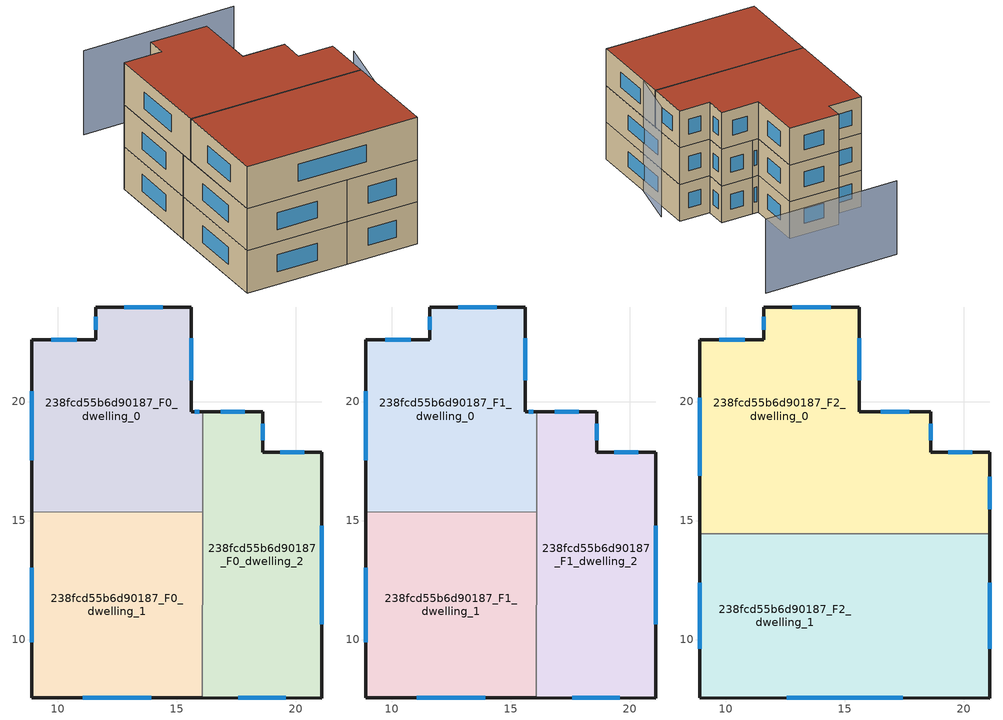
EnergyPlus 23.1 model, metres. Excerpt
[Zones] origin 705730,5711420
238fcd55b6d90187_F0_dwelling_0
 floor ground (EU_floor_Construction): 15.61,23.97 15.61,19.57 16.09,19.57 16.09,15.36 8.91,15.36 8.92,22.61 11.59,22.6 11.59,23.97 z0
 wall outside (EU_wall_Construction): 16.09,19.57 15.61,19.57 15.61,23.97 11.59,23.97 11.59,22.6 8.92,22.61 8.91,15.36 z0:3
 wall to 238fcd55b6d90187_F0_dwelling_1 (EU_wall_Construction): 8.91,15.36 16.09,15.36 z0:3
 wall to 238fcd55b6d90187_F0_dwelling_2 (EU_wall_Construction): 16.09,15.36 16.09,19.57 z0:3
 window (EU_Window_Construction): 8.92,20.44 8.91,17.53 / 10.79,22.6 9.72,22.61 / 11.59,23.56 11.59,23.01 / 14.41,23.97 12.8,23.97 / 15.61,20.89 15.61,22.65 / 15.95,19.57 15.76,19.57 z0.9:2.1
238fcd55b6d90187_F0_dwelling_1
 floor ground (EU_floor_Construction): 16.09,15.36 16.08,7.54 8.91,7.55 8.91,15.36 z0
 wall outside (EU_wall_Construction): 8.91,15.36 8.91,7.55 16.08,7.54 z0:3
 wall to 238fcd55b6d90187_F0_dwelling_2 (EU_wall_Construction): 16.08,7.54 16.09,15.36 z0:3
 window (EU_Window_Construction): 8.91,13.02 8.91,9.89 / 11.06,7.55 13.93,7.55 z0.9:2.1
238fcd55b6d90187_F0_dwelling_2
 floor ground (EU_floor_Construction): 21.09,17.88 21.09,7.54 16.08,7.54 16.09,19.57 18.62,19.57 18.62,17.88 z0
 wall outside (EU_wall_Construction): 16.08,7.54 21.09,7.54 21.09,17.88 18.62,17.88 18.62,19.57 16.09,19.57 z0:3
 window (EU_Window_Construction): 21.09,10.64 21.09,14.78 / 17.58,7.54 19.59,7.54 / 17.86,19.57 16.85,19.57 / 18.62,18.38 18.62,19.06 / 20.35,17.88 19.36,17.88 z0.9:2.1
238fcd55b6d90187_F1_dwelling_0
 floor to 238fcd55b6d90187_F0_dwelling_0 (EU_floor_Construction): 15.61,23.97 15.61,19.57 16.09,19.57 16.09,15.36 8.91,15.36 8.92,22.61 11.59,22.6 11.59,23.97 z3
 wall outside (EU_wall_Construction): 16.09,19.57 15.61,19.57 15.61,23.97 11.59,23.97 11.59,22.6 8.92,22.61 8.91,15.36 z3:6
 wall to 238fcd55b6d90187_F1_dwelling_1 (EU_wall_Construction): 8.91,15.36 16.09,15.36 z3:6
 wall to 238fcd55b6d90187_F1_dwelling_2 (EU_wall_Construction): 16.09,15.36 16.09,19.57 z3:6
 window (EU_Window_Construction): 8.92,20.44 8.91,17.53 / 10.79,22.6 9.72,22.61 / 11.59,23.56 11.59,23.01 / 14.41,23.97 12.8,23.97 / 15.61,20.89 15.61,22.65 / 15.95,19.57 15.76,19.57 z3.9:5.1
238fcd55b6d90187_F1_dwelling_1
 floor to 238fcd55b6d90187_F0_dwelling_1 (EU_floor_Construction): 16.09,15.36 16.08,7.54 8.91,7.55 8.91,15.36 z3
 wall outside (EU_wall_Construction): 8.91,15.36 8.91,7.55 16.08,7.54 z3:6
 wall to 238fcd55b6d90187_F1_dwelling_2 (EU_wall_Construction): 16.08,7.54 16.09,15.36 z3:6
 window (EU_Window_Construction): 8.91,13.02 8.91,9.89 / 11.06,7.55 13.93,7.55 z3.9:5.1
238fcd55b6d90187_F1_dwelling_2
 floor to 238fcd55b6d90187_F0_dwelling_2 (EU_floor_Construction): 21.09,17.88 21.09,7.54 16.08,7.54 16.09,19.57 18.62,19.57 18.62,17.88 z3
 wall outside (EU_wall_Construction): 16.08,7.54 21.09,7.54 21.09,17.88 18.62,17.88 18.62,19.57 16.09,19.57 z3:6
 window (EU_Window_Construction): 21.09,10.64 21.09,14.78 / 17.58,7.54 19.59,7.54 / 17.86,19.57 16.85,19.57 / 18.62,18.38 18.62,19.06 / 20.35,17.88 19.36,17.88 z3.9:5.1
238fcd55b6d90187_F2_dwelling_0
 floor to 238fcd55b6d90187_F1_dwelling_0 (EU_floor_Construction): 15.61,23.97 15.61,19.57 16.09,19.57 16.09,15.36 8.91,15.36 8.92,22.61 11.59,22.6 11.59,23.97 z6
 floor to 238fcd55b6d90187_F1_dwelling_1 (EU_floor_Construction): 16.09,15.36 16.09,14.45 8.91,14.45 8.91,15.36 z6
 floor to 238fcd55b6d90187_F1_dwelling_2 (EU_floor_Construction): 21.09,17.88 21.09,14.44 16.09,14.45 16.09,19.57 18.62,19.57 18.62,17.88 z6
 wall outside (EU_wall_Construction): 21.09,14.44 21.09,17.88 18.62,17.88 18.62,19.57 15.61,19.57 15.61,23.97 11.59,23.97 11.59,22.6 8.92,22.61 8.91,14.45 z6:9
 wall to 238fcd55b6d90187_F2_dwelling_1 (EU_wall_Construction): 8.91,14.45 21.09,14.44 z6:9
 window (EU_Window_Construction): 15.61,20.89 15.61,22.65 / 17.72,19.57 16.51,19.57 / 18.62,18.38 18.62,19.06 / 20.35,17.88 19.36,17.88 / 21.09,15.47 21.09,16.85 / 8.92,20.16 8.91,16.89 / 10.79,22.6 9.72,22.61 / 11.59,23.56 11.59,23.01 / 14.41,23.97 12.8,23.97 z6.9:8.1
 roof outside (EU_roof_Construction): 21.09,14.44 21.09,17.88 18.62,17.88 18.62,19.57 15.61,19.57 15.61,23.97 11.59,23.97 11.59,22.6 8.92,22.61 8.91,14.45 z9
238fcd55b6d90187_F2_dwelling_1
 floor to 238fcd55b6d90187_F1_dwelling_1 (EU_floor_Construction): 16.09,14.45 16.08,7.55 8.91,7.55 8.91,14.45 z6
 floor to 238fcd55b6d90187_F1_dwelling_2 (EU_floor_Construction): 21.09,14.44 21.09,7.54 16.08,7.55 16.09,14.45 z6
 wall outside (EU_wall_Construction): 8.91,14.45 8.91,7.55 21.09,7.54 21.09,14.44 z6:9
 window (EU_Window_Construction): 21.09,9.61 21.09,12.38 / 12.56,7.55 17.44,7.54 / 8.91,12.38 8.91,9.62 z6.9:8.1
 roof outside (EU_roof_Construction): 21.09,7.54 21.09,14.44 8.91,14.45 8.91,7.55 z9
shading: 20.08,7.75 21.9,16.69 z0:9; 21,29.84 10.16,29.72 z0:6
[Building]
EU S2 Campaign: North Axis=0; Terrain=City; Solar Distribution=FullExterior
[Site:Location]
London: Latitude=51.5; Longitude=-0.5; Time Zone=0; Elevation=25
[SizingPeriod:WeatherFileDays]
AnnualSizingPeriod: Begin Month=1; Begin Day of Month=1; End Month=12; End Day of Month=31; Day of Week for Start Day=Monday; Use Weather File Daylight Saving Period=No; Use Weather File Rain and Snow Indicators=No
[MATERIAL]
EU_InternalMass_Material: Roughness=MediumRough; Thickness=0.1; Conductivity=1; Density=1800; Specific Heat=900; Thermal Absorptance=0.9; Solar Absorptance=0.7; Visible Absorptance=0.7
[MATERIAL:NOMASS] Roughness=MediumRough; Thermal Absorptance=0.9; Solar Absorptance=0.7; Visible Absorptance=0.7
Name | Thermal Resistance
EU_wall_NoMass | 1.04674
EU_roof_NoMass | 4.32442
EU_floor_NoMass | 2.04616
[WINDOWMATERIAL:SIMPLEGLAZINGSYSTEM]
EU_Window_SimpleGlazing: UFactor=4.25843; Solar Heat Gain Coefficient=0.85; Visible Transmittance=0.85
[CONSTRUCTION]
EU_wall_Construction: EU_wall_NoMass
EU_roof_Construction: EU_roof_NoMass
EU_floor_Construction: EU_floor_NoMass
EU_Window_Construction: EU_Window_SimpleGlazing
EU_InternalMass_Construction: EU_InternalMass_Material
[ZONE] Type=1; Multiplier=1; Ceiling Height=autocalculate; Floor Area=autocalculate; Part of Total Floor Area=Yes
Name | Volume
238fcd55b6d90187_F0_dwelling_0; 238fcd55b6d90187_F1_dwelling_0 | 168.077
238fcd55b6d90187_F2_dwelling_0 | 252.119
238fcd55b6d90187_F0_dwelling_1; 238fcd55b6d90187_F1_dwelling_1 | 168.096
238fcd55b6d90187_F2_dwelling_1 | 252.116
238fcd55b6d90187_F0_dwelling_2; 238fcd55b6d90187_F1_dwelling_2 | 168.086
[INTERNALMASS] Construction=EU_InternalMass_Construction
Name | Zone or ZoneList | Surface Area
238fcd55b6d90187_F0_dwelling_0_EU_InternalMass | 238fcd55b6d90187_F0_dwelling_0 | 56.0254
238fcd55b6d90187_F0_dwelling_1_EU_InternalMass | 238fcd55b6d90187_F0_dwelling_1 | 56.03
238fcd55b6d90187_F0_dwelling_2_EU_InternalMass | 238fcd55b6d90187_F0_dwelling_2 | 56.0281
238fcd55b6d90187_F1_dwelling_0_EU_InternalMass | 238fcd55b6d90187_F1_dwelling_0 | 56.0254
238fcd55b6d90187_F1_dwelling_1_EU_InternalMass | 238fcd55b6d90187_F1_dwelling_1 | 56.03
238fcd55b6d90187_F1_dwelling_2_EU_InternalMass | 238fcd55b6d90187_F1_dwelling_2 | 56.0281
238fcd55b6d90187_F2_dwelling_0_EU_InternalMass | 238fcd55b6d90187_F2_dwelling_0 | 84.0392
238fcd55b6d90187_F2_dwelling_1_EU_InternalMass | 238fcd55b6d90187_F2_dwelling_1 | 84.0386
[OTHEREQUIPMENT] Fuel Type=Electricity; Design Level Calculation Method=Watts/Area; Power per Zone Floor Area=1; Fraction Latent=0; Fraction Radiant=0; Fraction Lost=0; Carbon Dioxide Generation Rate=0; EndUse Subcategory=EU_Step8_InternalGains
Name | Zone or ZoneList or Space or SpaceList | Schedule
EU_Step8_InternalGain_238fcd55b6d90187_F0_dwelling_0_f000 | 238fcd55b6d90187_F0_dwelling_0 | EU_Step8_GainSchedule_238fcd55b6d90187_F0_dwelling_0_f000
EU_Step8_InternalGain_238fcd55b6d90187_F0_dwelling_1_f000 | 238fcd55b6d90187_F0_dwelling_1 | EU_Step8_GainSchedule_238fcd55b6d90187_F0_dwelling_1_f000
EU_Step8_InternalGain_238fcd55b6d90187_F0_dwelling_2_f000 | 238fcd55b6d90187_F0_dwelling_2 | EU_Step8_GainSchedule_238fcd55b6d90187_F0_dwelling_2_f000
EU_Step8_InternalGain_238fcd55b6d90187_F1_dwelling_0_f000 | 238fcd55b6d90187_F1_dwelling_0 | EU_Step8_GainSchedule_238fcd55b6d90187_F1_dwelling_0_f000
EU_Step8_InternalGain_238fcd55b6d90187_F1_dwelling_1_f000 | 238fcd55b6d90187_F1_dwelling_1 | EU_Step8_GainSchedule_238fcd55b6d90187_F1_dwelling_1_f000
EU_Step8_InternalGain_238fcd55b6d90187_F1_dwelling_2_f000 | 238fcd55b6d90187_F1_dwelling_2 | EU_Step8_GainSchedule_238fcd55b6d90187_F1_dwelling_2_f000
EU_Step8_InternalGain_238fcd55b6d90187_F2_dwelling_0_f000 | 238fcd55b6d90187_F2_dwelling_0 | EU_Step8_GainSchedule_238fcd55b6d90187_F2_dwelling_0_f000
EU_Step8_InternalGain_238fcd55b6d90187_F2_dwelling_1_f000 | 238fcd55b6d90187_F2_dwelling_1 | EU_Step8_GainSchedule_238fcd55b6d90187_F2_dwelling_1_f000
[ZONEVENTILATION:DESIGNFLOWRATE] Schedule=EU_AlwaysOn; Design Flow Rate Calculation Method=AirChanges/Hour; Air Changes per Hour=0.488719; Ventilation Type=Natural; Fan Pressure Rise=0; Fan Total Efficiency=1; Constant Term Coefficient=1; Temperature Term Coefficient=0; Velocity Term Coefficient=0; Velocity Squared Term Coefficient=0; Minimum Indoor Temperature=-100; Maximum Indoor Temperature=100; Delta Temperature=-100; Minimum Outdoor Temperature=-100; Maximum Outdoor Temperature=100; Maximum Wind Speed=40
Name | Zone or ZoneList or Space or SpaceList
EU_ConstantAir_238fcd55b6d90187_F0_dwelling_0 | 238fcd55b6d90187_F0_dwelling_0
EU_ConstantAir_238fcd55b6d90187_F0_dwelling_1 | 238fcd55b6d90187_F0_dwelling_1
EU_ConstantAir_238fcd55b6d90187_F0_dwelling_2 | 238fcd55b6d90187_F0_dwelling_2
EU_ConstantAir_238fcd55b6d90187_F1_dwelling_0 | 238fcd55b6d90187_F1_dwelling_0
EU_ConstantAir_238fcd55b6d90187_F1_dwelling_1 | 238fcd55b6d90187_F1_dwelling_1
EU_ConstantAir_238fcd55b6d90187_F1_dwelling_2 | 238fcd55b6d90187_F1_dwelling_2
EU_ConstantAir_238fcd55b6d90187_F2_dwelling_0 | 238fcd55b6d90187_F2_dwelling_0
EU_ConstantAir_238fcd55b6d90187_F2_dwelling_1 | 238fcd55b6d90187_F2_dwelling_1
[HVACTEMPLATE:THERMOSTAT] Constant Heating Setpoint=20; Constant Cooling Setpoint=50
EU_HeatOnly_238fcd55b6d90187_F0_dwelling_0; EU_HeatOnly_238fcd55b6d90187_F0_dwelling_1; EU_HeatOnly_238fcd55b6d90187_F0_dwelling_2; EU_HeatOnly_238fcd55b6d90187_F1_dwelling_0; EU_HeatOnly_238fcd55b6d90187_F1_dwelling_1; EU_HeatOnly_238fcd55b6d90187_F1_dwelling_2; EU_HeatOnly_238fcd55b6d90187_F2_dwelling_0; EU_HeatOnly_238fcd55b6d90187_F2_dwelling_1
[HVACTEMPLATE:ZONE:IDEALLOADSAIRSYSTEM] System Availability Schedule=EU_AlwaysOn; Maximum Heating Supply Air Temperature=50; Minimum Cooling Supply Air Temperature=13; Maximum Heating Supply Air Humidity Ratio=0.0156; Minimum Cooling Supply Air Humidity Ratio=0.0077; Heating Limit=NoLimit; Cooling Limit=NoLimit; Heating Availability Schedule=EU_AlwaysOn; Cooling Availability Schedule=EU_CoolingOff; Dehumidification Control Type=ConstantSensibleHeatRatio; Cooling Sensible Heat Ratio=0.7; Dehumidification Setpoint=60; Humidification Control Type=None; Humidification Setpoint=30; Outdoor Air Method=None; Outdoor Air Flow Rate per Person=0.00944; Outdoor Air Flow Rate per Zone Floor Area=0; Outdoor Air Flow Rate per Zone=0; Demand Controlled Ventilation Type=None; Outdoor Air Economizer Type=NoEconomizer; Heat Recovery Type=None; Sensible Heat Recovery Effectiveness=0.7; Latent Heat Recovery Effectiveness=0.65
Name | Template Thermostat
238fcd55b6d90187_F0_dwelling_0 | EU_HeatOnly_238fcd55b6d90187_F0_dwelling_0
238fcd55b6d90187_F0_dwelling_1 | EU_HeatOnly_238fcd55b6d90187_F0_dwelling_1
238fcd55b6d90187_F0_dwelling_2 | EU_HeatOnly_238fcd55b6d90187_F0_dwelling_2
238fcd55b6d90187_F1_dwelling_0 | EU_HeatOnly_238fcd55b6d90187_F1_dwelling_0
238fcd55b6d90187_F1_dwelling_1 | EU_HeatOnly_238fcd55b6d90187_F1_dwelling_1
238fcd55b6d90187_F1_dwelling_2 | EU_HeatOnly_238fcd55b6d90187_F1_dwelling_2
238fcd55b6d90187_F2_dwelling_0 | EU_HeatOnly_238fcd55b6d90187_F2_dwelling_0
238fcd55b6d90187_F2_dwelling_1 | EU_HeatOnly_238fcd55b6d90187_F2_dwelling_1
[SIZING:ZONE] Zone Cooling Design Supply Air Temperature Input Method=SupplyAirTemperature; Zone Cooling Design Supply Air Temperature=13; Zone Heating Design Supply Air Temperature Input Method=SupplyAirTemperature; Zone Heating Design Supply Air Temperature=50; Zone Cooling Design Supply Air Humidity Ratio=0.008; Zone Heating Design Supply Air Humidity Ratio=0.008; Cooling Design Air Flow Method=DesignDay; Cooling Design Air Flow Rate=0; Cooling Minimum Air Flow per Zone Floor Area=0.000762; Cooling Minimum Air Flow=0; Cooling Minimum Air Flow Fraction=0.2; Heating Design Air Flow Method=DesignDay; Heating Design Air Flow Rate=0; Heating Maximum Air Flow per Zone Floor Area=0.002032; Heating Maximum Air Flow=0.141576; Heating Maximum Air Flow Fraction=0.3; Account for Dedicated Outdoor Air System=No; Dedicated Outdoor Air System Control Strategy=NeutralSupplyAir; Dedicated Outdoor Air Low Setpoint Temperature for Design=autosize; Dedicated Outdoor Air High Setpoint Temperature for Design=autosize; Zone Load Sizing Method=Sensible Load Only No Latent Load; Zone Latent Cooling Design Supply Air Humidity Ratio Input Method=HumidityRatioDifference; Zone Cooling Design Supply Air Humidity Ratio Difference=0.005; Zone Latent Heating Design Supply Air Humidity Ratio Input Method=HumidityRatioDifference; Zone Humidification Design Supply Air Humidity Ratio Difference=0.005
238fcd55b6d90187_F0_dwelling_0; 238fcd55b6d90187_F0_dwelling_1; 238fcd55b6d90187_F0_dwelling_2; 238fcd55b6d90187_F1_dwelling_0; 238fcd55b6d90187_F1_dwelling_1; 238fcd55b6d90187_F1_dwelling_2; 238fcd55b6d90187_F2_dwelling_0; 238fcd55b6d90187_F2_dwelling_1
[SCHEDULE:CONSTANT]
Name | Hourly Value
EU_AlwaysOn | 1
EU_CoolingOff | 0
[SCHEDULE:FILE] Column Number=1; Rows to Skip at Top=0; Number of Hours of Data=8760; Column Separator=Comma; Interpolate to Timestep=No; Minutes per Item=60; Adjust Schedule for Daylight Savings=Yes
Name | File
EU_Step8_GainSchedule_238fcd55b6d90187_F0_dwelling_0_f000 | ../../schedules/238fcd55b6d90187/238fcd55b6d90187_F0_dwelling_0_f000_gain.csv
EU_Step8_GainSchedule_238fcd55b6d90187_F0_dwelling_1_f000 | ../../schedules/238fcd55b6d90187/238fcd55b6d90187_F0_dwelling_1_f000_gain.csv
EU_Step8_GainSchedule_238fcd55b6d90187_F0_dwelling_2_f000 | ../../schedules/238fcd55b6d90187/238fcd55b6d90187_F0_dwelling_2_f000_gain.csv
EU_Step8_GainSchedule_238fcd55b6d90187_F1_dwelling_0_f000 | ../../schedules/238fcd55b6d90187/238fcd55b6d90187_F1_dwelling_0_f000_gain.csv
EU_Step8_GainSchedule_238fcd55b6d90187_F1_dwelling_1_f000 | ../../schedules/238fcd55b6d90187/238fcd55b6d90187_F1_dwelling_1_f000_gain.csv
EU_Step8_GainSchedule_238fcd55b6d90187_F1_dwelling_2_f000 | ../../schedules/238fcd55b6d90187/238fcd55b6d90187_F1_dwelling_2_f000_gain.csv
EU_Step8_GainSchedule_238fcd55b6d90187_F2_dwelling_0_f000 | ../../schedules/238fcd55b6d90187/238fcd55b6d90187_F2_dwelling_0_f000_gain.csv
EU_Step8_GainSchedule_238fcd55b6d90187_F2_dwelling_1_f000 | ../../schedules/238fcd55b6d90187/238fcd55b6d90187_F2_dwelling_1_f000_gain.csv
